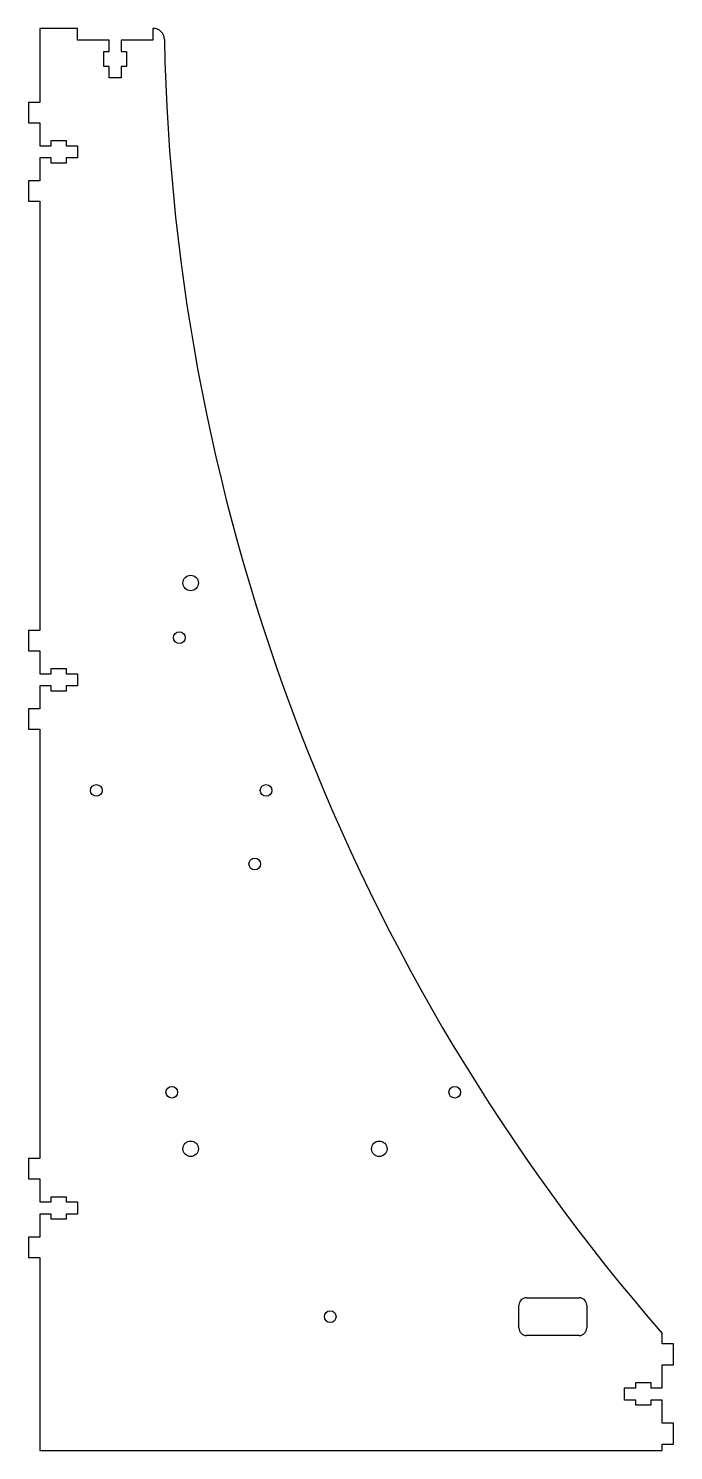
# Model space of a CAD drawing. Header units: millimetres. Extents: x -3 to 168, y 0 to 377.
import ezdxf

# ---------------------------------------------------------------- set-up
doc = ezdxf.new("R2010")
doc.units = ezdxf.units.MM

msp = doc.modelspace()

# ---------------------------------------------------------------- linework, layer by layer
at = {"color": 7, "linetype": 'Continuous', "lineweight": 25}
for p, q in [((10, 377), (0, 377)), ((0, 377), (0, 357.4)), ((10, 373.9), (10, 377)), ((30, 377), (30, 373.9)), ((30.05, 377), (30, 377)), ((18.4, 373.9), (10, 373.9)), ((18.4, 370.9), (18.4, 373.9)), ((21.6, 373.9), (21.6, 370.9)), ((30, 373.9), (21.6, 373.9)), ((17, 370.9), (18.4, 370.9)), ((17, 366.9), (17, 370.9)), ((21.6, 370.9), (23, 370.9)), ((23, 370.9), (23, 366.9)), ((18.4, 366.9), (17, 366.9)), ((18.4, 363.9), (18.4, 366.9)), ((21.6, 366.9), (21.6, 363.9)), ((23, 366.9), (21.6, 366.9)), ((21.6, 363.9), (18.4, 363.9)), ((-3, 357.4), (-3, 352)), ((0, 357.4), (-3, 357.4)), ((-3, 352), (0, 352)), ((0, 352), (0, 345.9)), ((3, 347.3), (7, 347.3)), ((3, 345.9), (3, 347.3)), ((7, 347.3), (7, 345.9)), ((0, 345.9), (3, 345.9)), ((7, 345.9), (10, 345.9)), ((10, 345.9), (10, 342.7)), ((0, 342.7), (0, 336.6)), ((3, 342.7), (0, 342.7)), ((3, 341.3), (3, 342.7)), ((7, 341.3), (3, 341.3)), ((7, 342.7), (7, 341.3)), ((10, 342.7), (7, 342.7)), ((0, 336.6), (-3, 336.6)), ((-3, 336.6), (-3, 331.2)), ((-3, 331.2), (0, 331.2)), ((0, 331.2), (0, 217.4)), ((0, 217.4), (-3, 217.4)), ((-3, 217.4), (-3, 212)), ((-3, 212), (0, 212)), ((0, 212), (0, 205.9)), ((0, 205.9), (3, 205.9)), ((3, 207.3), (7, 207.3)), ((3, 205.9), (3, 207.3)), ((7, 207.3), (7, 205.9)), ((7, 205.9), (10, 205.9)), ((10, 205.9), (10, 202.7)), ((0, 202.7), (0, 196.6)), ((3, 202.7), (0, 202.7)), ((3, 201.3), (3, 202.7)), ((7, 201.3), (3, 201.3)), ((7, 202.7), (7, 201.3)), ((10, 202.7), (7, 202.7)), ((0, 196.6), (-3, 196.6)), ((-3, 196.6), (-3, 191.2)), ((-3, 191.2), (0, 191.2)), ((0, 191.2), (0, 77.4)), ((0, 77.4), (-3, 77.4)), ((-3, 77.4), (-3, 72)), ((-3, 72), (0, 72)), ((0, 72), (0, 65.9)), ((0, 65.9), (3, 65.9)), ((3, 67.3), (7, 67.3)), ((3, 65.9), (3, 67.3)), ((7, 67.3), (7, 65.9)), ((7, 65.9), (10, 65.9)), ((10, 65.9), (10, 62.7)), ((0, 62.7), (0, 56.6)), ((3, 62.7), (0, 62.7)), ((3, 61.3), (3, 62.7)), ((7, 61.3), (3, 61.3)), ((7, 62.7), (7, 61.3)), ((10, 62.7), (7, 62.7)), ((0, 56.6), (-3, 56.6)), ((-3, 56.6), (-3, 51.2)), ((-3, 51.2), (0, 51.2)), ((0, 51.2), (0, 0)), ((127, 32.5), (127, 38.5)), ((129, 40.5), (143, 40.5)), ((145, 38.5), (145, 32.5)), ((143, 30.5), (129, 30.5)), ((165, 28.3), (165, 31)), ((168, 28.3), (165, 28.3)), ((168, 22.7), (168, 28.3)), ((165, 22.7), (168, 22.7)), ((165, 16.6), (165, 22.7)), ((155, 16.6), (158, 16.6)), ((155, 13.4), (155, 16.6)), ((158, 18), (162, 18)), ((158, 16.6), (158, 18)), ((162, 18), (162, 16.6)), ((162, 16.6), (165, 16.6)), ((158, 13.4), (155, 13.4)), ((158, 12), (158, 13.4)), ((162, 12), (158, 12)), ((162, 13.4), (162, 12)), ((165, 13.4), (162, 13.4)), ((165, 7.3), (165, 13.4)), ((168, 7.3), (165, 7.3)), ((168, 1.7), (168, 7.3)), ((0, 0), (165, 0)), ((165, 1.7), (168, 1.7)), ((165, 0), (165, 1.7))]:
    msp.add_line(p, q, dxfattribs=at)
for centre, radius in [((40, 230), 2.05), ((37, 215.5), 1.55), ((15, 175), 1.55), ((60, 175), 1.55), ((57, 155.5), 1.55), ((35, 95), 1.55), ((110, 95), 1.55), ((40, 80), 2.05), ((90, 80), 2.05), ((77, 35.5), 1.55)]:
    msp.add_circle(centre, radius, dxfattribs=at)
for centre, radius, start, end in [((30.05, 374), 3, 1.0971, 90), ((571.8, 384.37), 538.85, 181.0971, 220.9799), ((129, 38.5), 2, 90, 180), ((143, 38.5), 2, 0, 90), ((129, 32.5), 2, 180, 270), ((143, 32.5), 2, 270, 0)]:
    msp.add_arc(centre, radius, start, end, dxfattribs=at)

doc.saveas('drawing.dxf')
